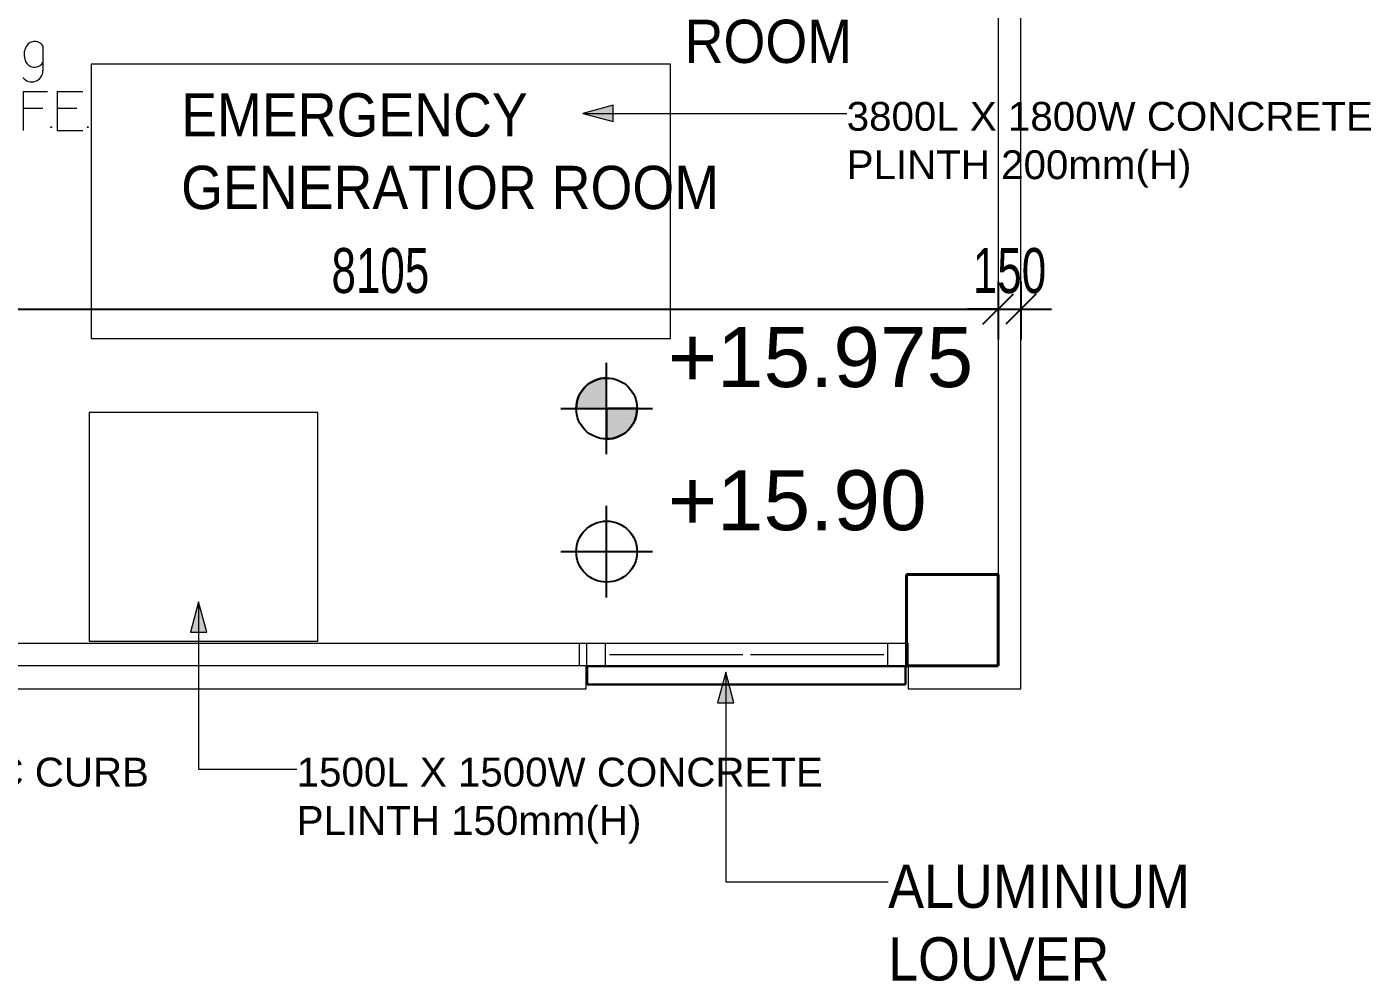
# Model space of a CAD drawing. Header units: millimetres. Extents: x 12827 to 109288, y -12264 to 68487.
# Drawn here: x 82268 to 91087, y 5789 to 12051 of the extents above; entities that cross this region are included whole.
import ezdxf

# ---------------------------------------------------------------- set-up
doc = ezdxf.new("R2010")
doc.units = ezdxf.units.MM
for name, color, linetype, lineweight in [('A-ANNO-DIMS', 211, 'Continuous', 5), ('A-ANNO-NOTE', 131, 'Continuous', 25), ('A-DETL-GENF', 92, 'Continuous', 20), ('A-FLOR', 192, 'Continuous', 9), ('A-GLAZ', 151, 'Continuous', 9), ('A-GLAZ-CWMG', 51, 'Continuous', 20), ('A-WALL', 113, 'Continuous', 20), ('G-ANNO-TEXT', 231, 'Continuous', 5), ('S-COLS', 52, 'Continuous', 20)]:
    doc.layers.add(name, color=color, linetype=linetype, lineweight=lineweight)
doc.styles.add('Arial', font='arial.ttf', dxfattribs={"height": 393.413174})
doc.styles.add('Arial_1', font='arial.ttf', dxfattribs={"width": 0.7, "height": 295.05988})
doc.styles.add('Swis721 BT_2', font='swiss.ttf', dxfattribs={"width": 0.89, "height": 283.821263})
doc.styles.add('Swis721 BT_8', font='swiss.ttf', dxfattribs={"height": 189.214176})
doc.dimstyles.new('Linear_-_1_5mm_Arial', dxfattribs={"dimscale": 304.8, "dimtxt": 300, "dimasz": 0.656168, "dimexe": 0.656168, "dimexo": 0.0625, "dimgap": 0.328084, "dimtad": 1, "dimdec": 0, "dimzin": 0, "dimdsep": 46, "dimtxsty": 'Arial_1', "dimblk1": 'OBLIQUE', "dimblk2": 'OBLIQUE', "dimsah": 1, "dimcen": 0.09, "dimadec": 0, "dimazin": 0, "dimtfac": 1, "dimtdec": 4, "dimtix": 1, "dimtmove": 0, "dimatfit": 3, "dimfxl": 0.656168, "dimfxlon": 1, "dimtvp": 1, "dimtolj": 1, "dimtzin": 0, "dimarcsym": 2})

# ---------------------------------------------------------------- blocks, each defined once
blk = doc.blocks.new('Rectangular Mullion - DLN_40 x 120mm _WD_-12433713-Copy of 2_F')
at = {"layer": 'A-GLAZ-CWMG', "lineweight": 30}
for p, q in [((88031.3, 7855), (85944.3, 7855)), ((85944.3, 7855), (85944.3, 7735)), ((88031.3, 7735), (88031.3, 7855)), ((85944.3, 7735), (88031.3, 7735))]:
    blk.add_line(p, q, dxfattribs=at)
blk = doc.blocks.new('DLN_Louvre - 1900x2450 ML12-18923847-Copy of 2_F')
at = {"layer": 'A-GLAZ'}
blk.add_line((-437.5, 0), (437.5, 0), dxfattribs=at)
blk = doc.blocks.new('DLN_Louvre - 1900x2450 ML12-V43-Copy of 2_F')
at = {"layer": 'A-GLAZ', "lineweight": 20}
blk.add_line((-437.5, 0), (437.5, 0), dxfattribs=at)
blk = doc.blocks.new('DLN_2D- CO2F_E - COFE-19082810-Copy of 2_F')
at = {"layer": 'A-DETL-GENF'}
for p, q in [((-17.3, 748.2), (-131.7, 584.8)), ((-17.3, 748.2), (-17.3, 498.9)), ((127.7, 744.7), (104.6, 625.9)), ((127.7, 744.7), (239.3, 744.7)), ((310.6, 749.5), (310.6, 505.3)), ((104.6, 625.9), (130.7, 620.8)), ((310.6, 593.7), (398.7, 681.9)), ((593.9, 651.6), (593.9, 489.4)), ((-131.7, 584.8), (37, 584.8)), ((310.6, 593.7), (423.7, 505.3)), ((463.2, 351.9), (623.2, 351.9)), ((463.2, 351.9), (463.2, 97.1)), ((686.3, 351.9), (856.3, 351.9)), ((686.3, 351.9), (686.3, 97.1)), ((144.8, 208.3), (154.2, 149.1)), ((301, 208.3), (291.6, 149.1)), ((463.2, 242.8), (593.2, 242.8)), ((686.3, 242.8), (816.3, 242.8)), ((686.3, 97.1), (856.3, 97.1)), ((330.8, 11.3), (414.5, 11.3)), ((351.6, 41.5), (393.3, 78.6))]:
    blk.add_line(p, q, dxfattribs=at)
for centre, radius in [((27.8, 515.4), 7.48), ((646.9, 118.2), 3), ((887.2, 118.2), 3), ((-140, -6.8), 60)]:
    blk.add_circle(centre, radius, dxfattribs=at)
for centre, radius, start, end in [((160.8, 556.8), 70.7, 183.80464, 115.19545), ((550.8, 600.8), 80.3, 161.21904, 180.78096), ((584.9, 589.2), 116.4, 146.78096, 161.21904), ((539, 619.3), 61.4, 118.48629, 146.78096), ((539, 619.3), 61.4, 87.51371, 118.48629), ((538.4, 607.6), 73.2, 66.48629, 87.51371), ((544.7, 622), 57.4, 31.04971, 66.48629), ((653, 602.2), 182.6, 180.78096, 189.21904), ((556.9, 586.6), 85.2, 189.21904, 210.78096), ((539, 575.9), 64.4, 210.78096, 239.21904), ((539, 575.9), 64.4, 271.05494, 328.58528), ((520.1, 489.4), 73.8, 218.39588, 0), ((539, 575.9), 64.4, 239.21904, 271.05494), ((190.9, 195.7), 302.2, 164.9644, 172.75573), ((-3.7, 248.5), 100.5, 139.33925, 165.24102), ((-3.7, 248.5), 100.5, 117.37935, 139.33925), ((9.8, 218.4), 133.5, 87.65446, 116.60469), ((11.2, 253), 98.9, 49.34871, 87.65446), ((977, 203.7), 832.2, 175.59689, 179.68031), ((246.2, 259.9), 99.2, 146.40311, 175.59689), ((220.8, 289.2), 62.8, 88.11543, 155.88457), ((225, 289.2), 62.8, 24.11543, 91.88457), ((199.6, 259.9), 99.2, 4.40311, 33.59689), ((-531.2, 203.7), 832.2, 0.31969, 4.40311), ((2, 220.3), 111.7, 173.06555, 194.73669), ((290.2, 299.4), 410.6, 195.18247, 200.77345), ((-22, 180.7), 76.5, 200.57876, 234.83568), ((1.7, 216.2), 119.2, 235.33778, 254.66222), ((7, 236.9), 140.6, 254.7908, 273.2092), ((9.8, 196.2), 99.8, 272.90792, 297.09208), ((9.8, 196.2), 99.8, 297.09208, 320.30909), ((215.5, 158.8), 62.1, 189, 276.80189), ((230.2, 158.8), 62.1, 263.19811, 351), ((366.1, 113.7), 39.4, 141.01687, 178.98313), ((366.1, 113.7), 39.4, 112.86606, 141.01687), ((366.1, 113.7), 39.4, 90.38089, 112.86606), ((372.1, 109.6), 44, 77.71764, 98.28236), ((371.2, 105.3), 48.4, 58.28236, 77.71764), ((334.4, 139.8), 84.9, 313.95514, 330.04486), ((381.1, 121.3), 29.6, 35.71764, 58.28236), ((370.2, 113.4), 43.1, 18.28236, 35.71764), ((299.9, 141.6), 116.8, 337.7231, 342.2769), ((384.5, 118.2), 28, 357.71764, 18.28236), ((382.8, 115.1), 29.7, 342.2769, 3.7231), ((457.2, -49.8), 140.4, 145.81368, 154.18632), ((407.5, -16), 80.3, 134.18632, 145.81368)]:
    blk.add_arc(centre, radius, start, end, dxfattribs=at)
blk = doc.blocks.new('DLN_Slab Level Mark - SSL-2mm_Type 2-2670448-Copy of 2_F')
at = {"layer": 'A-ANNO-NOTE'}
for p, q in [((0, 1.5), (0, -1.5)), ((-1.5, 0), (1.5, 0))]:
    blk.add_line(p, q, dxfattribs=at)
blk.add_circle((0, 0), 1, dxfattribs=at)
blk = doc.blocks.new('DLN_Slab Level Mark - FFL-2mm_Type 2-2670450-Copy of 2_F')
at = {"layer": 'A-ANNO-NOTE', "lineweight": 5}
h = blk.add_hatch(color=256, dxfattribs=at)
edge = h.paths.add_edge_path(flags=0)
edge.add_arc((0, 0), 1, 0, 90, ccw=False)
edge.add_line((1, 0), (0, 0))
edge.add_line((0, 0), (0, 1))
h = blk.add_hatch(color=256, dxfattribs=at)
edge = h.paths.add_edge_path(flags=0)
edge.add_arc((0, 0), 1, 180, 270, ccw=False)
edge.add_line((-1, 0), (0, 0))
edge.add_line((0, 0), (0, -1))
at = {"layer": 'A-ANNO-NOTE'}
for p, q in [((0, 1.5), (0, -1.5)), ((0, 1), (0, 0)), ((0, 0), (-1, 0)), ((0, -1), (0, 0)), ((0, 0), (1, 0)), ((-1.5, 0), (1.5, 0))]:
    blk.add_line(p, q, dxfattribs=at)
blk.add_circle((0, 0), 1, dxfattribs=at)
for start, end in [(360, 90), (180, 270)]:
    blk.add_arc((0, 0), 1, start, end, dxfattribs=at)
blk = doc.blocks.new('_Oblique')
at = {"color": 0, "linetype": 'ByBlock', "lineweight": -2}
blk.add_line((-0.5, -0.5), (0.5, 0.5), dxfattribs=at)
blk = doc.blocks.new('DIMBLOCK104-Copy of 2_F')
at = {"layer": 'A-ANNO-DIMS', "color": 0, "lineweight": -2, "transparency": 16777216}
for p, q in [((80534.3, 10380.1), (80534.3, 9999.1)), ((88639.3, 10380.1), (88639.3, 9999.1)), ((80534.3, 10199.1), (88639.3, 10199.1))]:
    blk.add_line(p, q, dxfattribs=at)
at = {"layer": 'Defpoints', "color": 0, "transparency": 16777216}
for p in [(80534.3, 10399.1), (88639.3, 10399.1), (88639.3, 10199.1)]:
    blk.add_point(p, dxfattribs=at)
at = {"layer": 'A-ANNO-DIMS', "color": 0, "lineweight": -2, "transparency": 16777216, "xscale": 200, "yscale": 200, "zscale": 200, "rotation": 180}
blk.add_blockref('_Oblique', (80534.3, 10199.1), dxfattribs=at)
at = {"layer": 'A-ANNO-DIMS', "color": 0, "lineweight": -2, "transparency": 16777216, "xscale": 200, "yscale": 200, "zscale": 200}
blk.add_blockref('_Oblique', (88639.3, 10199.1), dxfattribs=at)
at = {"layer": 'A-ANNO-DIMS', "color": 0, "transparency": 16777216, "insert": (84586.8, 10449.8), "char_height": 295.06, "width": 753.231, "attachment_point": 5, "style": 'Arial_1'}
blk.add_mtext('\\A1;8105', dxfattribs=at)
blk = doc.blocks.new('DIMBLOCK105-Copy of 2_F')
at = {"layer": 'A-ANNO-DIMS', "color": 0, "lineweight": -2, "transparency": 16777216}
for p, q in [((88639.3, 10380.1), (88639.3, 9999.1)), ((88789.3, 10380.1), (88789.3, 9999.1)), ((88639.3, 10199.1), (88439.3, 10199.1)), ((88639.3, 10199.1), (88789.3, 10199.1)), ((88789.3, 10199.1), (88989.3, 10199.1))]:
    blk.add_line(p, q, dxfattribs=at)
at = {"layer": 'Defpoints', "color": 0, "transparency": 16777216}
for p in [(88639.3, 10399.1), (88789.3, 10399.1), (88789.3, 10199.1)]:
    blk.add_point(p, dxfattribs=at)
at = {"layer": 'A-ANNO-DIMS', "color": 0, "lineweight": -2, "transparency": 16777216, "xscale": 200, "yscale": 200, "zscale": 200}
blk.add_blockref('_Oblique', (88639.3, 10199.1), dxfattribs=at)
at = {"layer": 'A-ANNO-DIMS', "color": 0, "lineweight": -2, "transparency": 16777216, "xscale": 200, "yscale": 200, "zscale": 200, "rotation": 180}
blk.add_blockref('_Oblique', (88789.3, 10199.1), dxfattribs=at)
at = {"layer": 'A-ANNO-DIMS', "color": 0, "transparency": 16777216, "insert": (88714.3, 10449.8), "char_height": 295.06, "width": 564.923, "attachment_point": 5, "style": 'Arial_1'}
blk.add_mtext('\\A1;150', dxfattribs=at)

msp = doc.modelspace()

# ---------------------------------------------------------------- hatches: boundary and pattern name
at = {"layer": 'G-ANNO-TEXT'}
for points in [[(85914.84565, 11482.98567), (86114.84565, 11429.39583), (86114.84565, 11536.57551)], [(83394.32543, 8278.24878), (83340.73559, 8078.24878), (83447.91527, 8078.24878)], [(86852.31745, 7816.03413), (86798.72761, 7616.03413), (86905.90728, 7616.03413)]]:
    msp.add_hatch(color=130, dxfattribs=at).paths.add_polyline_path(points, flags=0)

# ---------------------------------------------------------------- linework, layer by layer
at = {"layer": 'A-FLOR'}
for p, q in [((86489.27931, 11806.60972), (82689.27931, 11806.60972)), ((82689.27931, 11806.60972), (82689.27931, 10006.54722)), ((86489.27931, 10006.54722), (86489.27931, 11806.60972)), ((82689.27931, 10006.54722), (86489.27931, 10006.54722)), ((84175.28445, 9519.48572), (82675.28445, 9519.48572)), ((82675.28445, 9519.48572), (82675.28445, 8019.48572)), ((84175.28445, 8019.48572), (84175.28445, 9519.48572)), ((81719.29296, 8007.48549), (85892.79296, 8007.48549)), ((82675.28445, 8019.48572), (84175.28445, 8019.48572))]:
    msp.add_line(p, q, dxfattribs=at)
at = {"layer": 'A-WALL'}
for p, q in [((88639.29296, 31007.48546), (88639.29296, 7857.48549)), ((88789.29296, 7707.48549), (88789.29296, 31007.48546)), ((85892.79296, 8007.48549), (88049.29296, 8007.48549)), ((85892.79296, 7857.48549), (85892.79296, 8007.48549)), ((85939.29296, 8007.48549), (85939.29296, 7857.48549)), ((86064.29296, 7857.48549), (86064.29296, 8007.48549)), ((87914.29296, 8007.48549), (87914.29296, 7857.48549)), ((88049.29296, 7857.48549), (88049.29296, 8007.48549)), ((85936.29296, 7857.48549), (39939.29297, 7857.48549)), ((85936.29296, 7707.48549), (85936.29296, 7857.48549)), ((88049.29296, 7857.48549), (85936.29296, 7857.48549)), ((88639.29296, 7857.48549), (88049.29296, 7857.48549)), ((88049.29296, 7857.48549), (88049.29296, 7707.48549)), ((39939.29297, 7707.48549), (85936.29296, 7707.48549)), ((88049.29296, 7707.48549), (88789.29296, 7707.48549))]:
    msp.add_line(p, q, dxfattribs=at)
at = {"layer": 'G-ANNO-TEXT', "color": 130}
for p, q in [((86114.84565, 11536.57551), (85914.84565, 11482.98567)), ((85914.84565, 11482.98567), (86114.84565, 11429.39583)), ((85914.84565, 11482.98567), (87645.92377, 11482.98567)), ((86114.84565, 11429.39583), (86114.84565, 11536.57551)), ((83394.32543, 8278.24878), (83340.73559, 8078.24878)), ((83447.91527, 8078.24878), (83394.32543, 8278.24878)), ((83394.32543, 8278.24878), (83394.32543, 7180.2772)), ((83340.73559, 8078.24878), (83447.91527, 8078.24878)), ((86852.31745, 7816.03413), (86798.72761, 7616.03413)), ((86905.90728, 7616.03413), (86852.31745, 7816.03413)), ((86852.31745, 7816.03413), (86852.31745, 6440.656)), ((86798.72761, 7616.03413), (86905.90728, 7616.03413)), ((83394.32543, 7180.2772), (84037.59911, 7180.2772)), ((86852.31745, 6440.656), (87918.17224, 6440.656))]:
    msp.add_line(p, q, dxfattribs=at)
at = {"layer": 'S-COLS', "color": 250, "lineweight": 40}
for p, q in [((88639.29296, 8457.48549), (88039.29296, 8457.48549)), ((88039.29296, 8457.48549), (88039.29296, 7857.48549)), ((88639.29296, 7857.48549), (88639.29296, 8457.48549)), ((88039.29296, 7857.48549), (88639.29296, 7857.48549))]:
    msp.add_line(p, q, dxfattribs=at)

# ---------------------------------------------------------------- block references
at = {"layer": 'A-ANNO-NOTE', "xscale": 200, "yscale": 200, "zscale": 200}
for name, p, rotation in [('DLN_Slab Level Mark - FFL-2mm_Type 2-2670450-Copy of 2_F', (86071.26757, 9546.58859), 89.99999999999908), ('DLN_Slab Level Mark - SSL-2mm_Type 2-2670448-Copy of 2_F', (86071.26757, 8607.48546), 90.00000000000037)]:
    msp.add_blockref(name, p, dxfattribs=dict(at, rotation=rotation))
at = {"layer": 'A-DETL-GENF'}
msp.add_blockref('DLN_2D- CO2F_E - COFE-19082810-Copy of 2_F', (81779.29296, 11274.3132), dxfattribs=at)
at = {"layer": 'A-GLAZ', "lineweight": 20}
msp.add_blockref('DLN_Louvre - 1900x2450 ML12-V43-Copy of 2_F', (86526.79296, 7932.48549), dxfattribs=at)
at = {"layer": 'A-GLAZ'}
msp.add_blockref('DLN_Louvre - 1900x2450 ML12-18923847-Copy of 2_F', (87451.79296, 7932.48549), dxfattribs=at)
at = {"layer": 'A-GLAZ-CWMG'}
msp.add_blockref('Rectangular Mullion - DLN_40 x 120mm _WD_-12433713-Copy of 2_F', (0, 0), dxfattribs=at)

# ---------------------------------------------------------------- texts
at = {"layer": 'A-ANNO-NOTE', "lineweight": 5, "char_height": 393.413174, "attachment_point": 1, "line_spacing_factor": 0.938532, "style": 'Arial'}
for s, insert, width in [('+15.975', (86474.06256, 10080.64335), 2385.6), ('+15.90', (86474.06256, 9141.54022), 2020.8)]:
    msp.add_mtext(s, dxfattribs=dict(at, insert=insert, width=width))
at = {"layer": 'G-ANNO-TEXT', "color": 7, "attachment_point": 1, "line_spacing_factor": 1.00667}
for s, insert, char_height, width, style in [('MOBILE\\PCOMMUNICATION\\PROOM', (86583.17225, 13050.25175), 283.8212635, 3571.2, 'Swis721 BT_2'), ('EMERGENCY\\PGENERATIOR ROOM', (83279.68643, 11615.226), 283.8212635, 4039.2, 'Swis721 BT_2'), ('3800L X 1800W CONCRETE\\PPLINTH 200mm(H)\\P', (87645.92377, 11558.23159), 189.2141757, 4008, 'Swis721 BT_8'), ('200H. RC CURB\\P', (81085.70227, 7255.52312), 189.2141757, 2311.2, 'Swis721 BT_8'), ('1500L X 1500W CONCRETE\\PPLINTH 150mm(H)\\P', (84037.59911, 7255.52312), 189.2141757, 4008, 'Swis721 BT_8'), ('ALUMINIUM\\PLOUVER', (87918.17224, 6553.52488), 283.821263, 2304, 'Swis721 BT_2')]:
    msp.add_mtext(s, dxfattribs=dict(at, insert=insert, char_height=char_height, width=width, style=style))

# ---------------------------------------------------------------- dimensions: what is measured, and where the dimension line sits
at = {"layer": 'A-ANNO-DIMS'}
for base, p1, p2, override, picture, middle in [((88639.29296, 10199.13592), (80534.29296, 10399.13592), (88639.29296, 10399.13592), {"dimpost": '<>', "dimfxl": 8104.999997}, 'DIMBLOCK104-Copy of 2_F', (84586.79296, 10449.78553)), ((88789.29296, 10199.13592), (88639.29296, 10399.13592), (88789.29296, 10399.13592), {"dimpost": '<>', "dimfxl": 150}, 'DIMBLOCK105-Copy of 2_F', (88714.29296, 10449.78553))]:
    dim = msp.add_linear_dim(base=base, p1=p1, p2=p2, dimstyle='Linear_-_1_5mm_Arial', override=override, dxfattribs=at)
    dim.commit()
    dim.dimension.update_dxf_attribs({"geometry": picture, "text_midpoint": middle})

doc.saveas('drawing.dxf')
